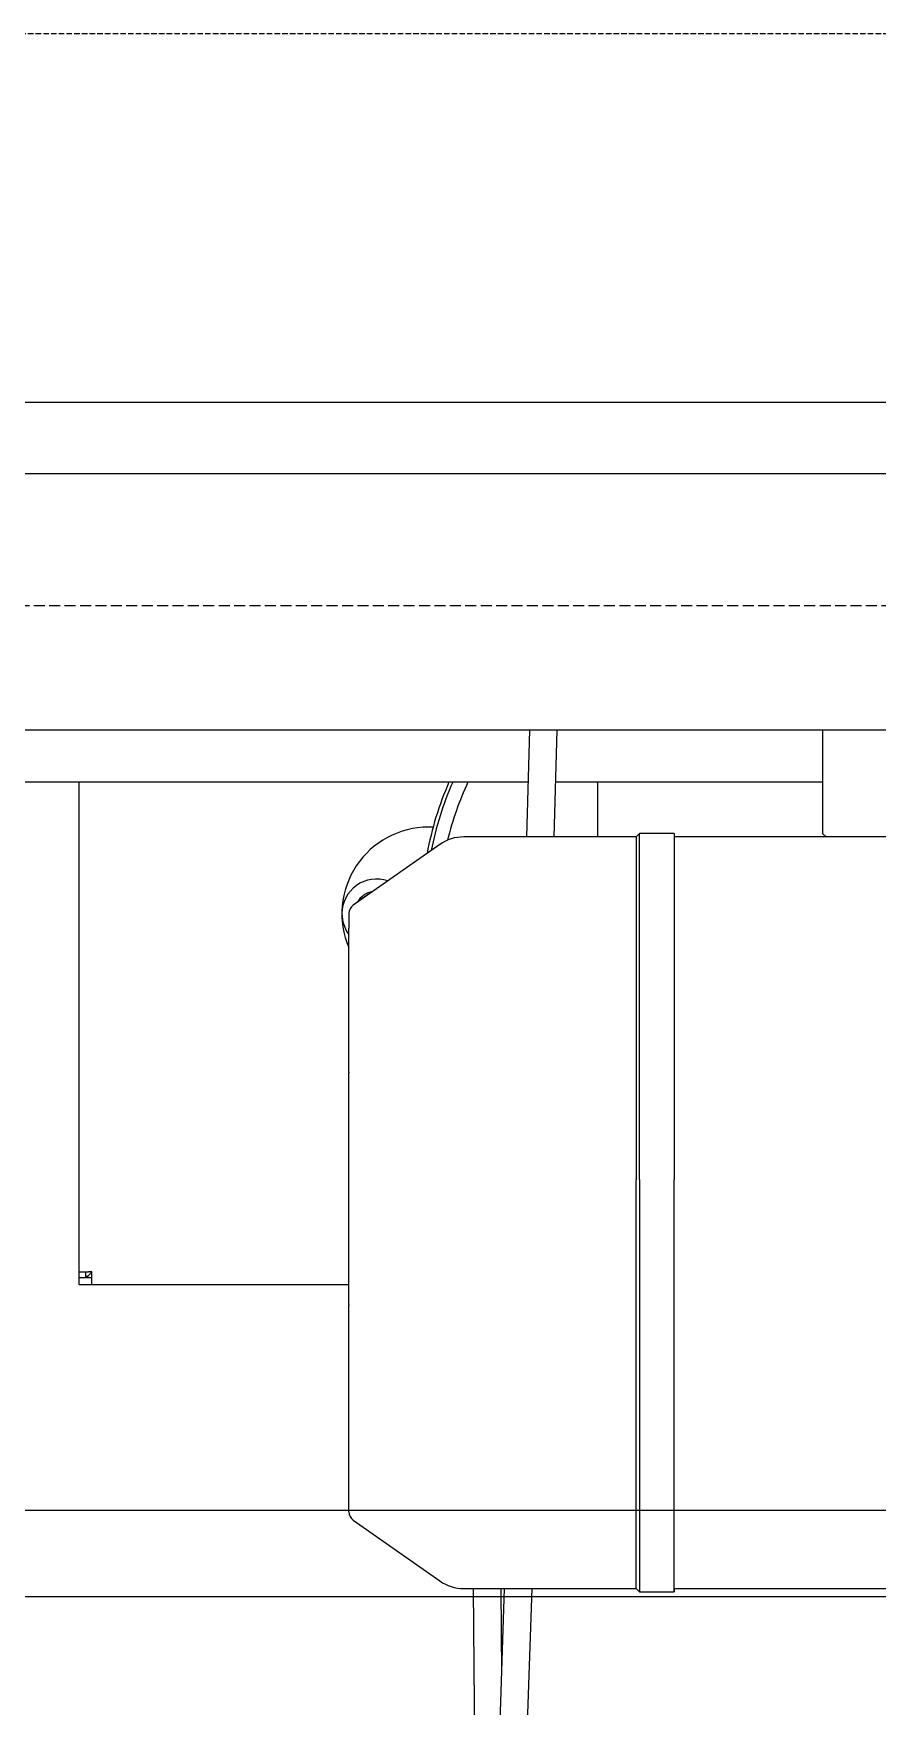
# Model space of a CAD drawing. Extents: x -1899985 to 1774885, y 556286 to 2175695.
# Drawn here: x -1659914 to -1659531, y 573998 to 574757 of the extents above; entities that cross this region are included whole.
import ezdxf

# ---------------------------------------------------------------- set-up
doc = ezdxf.new("R2010")
doc.units = 0
doc.header["$LTSCALE"] = 10
doc.header["$MEASUREMENT"] = 0
for name, pattern in [('20剖面图$0$__DASH', [0.35, 0.25, -0.1]), ('20剖面图$0$DASH', [0.35, 0.25, -0.1]), ('20剖面图$0$DOTE', [2.42, 2, -0.2, 0.02, -0.2])]:
    doc.linetypes.add(name, pattern=pattern)
for name, color, linetype in [('20剖面图$0$A-AXIS-DOTE', 14, '20剖面图$0$DOTE'), ('20剖面图$0$A-LIN-V', 9, 'Continuous'), ('20剖面图$0$EWHS5T6M-1', 7, 'Continuous'), ('20剖面图$0$EWHS5T6M-3', 7, 'Continuous'), ('20剖面图$0$FHSGH10105-主梁-04', 7, 'Continuous'), ('20剖面图$0$FHSGH10105-主梁-06', 7, 'Continuous'), ('20剖面图$0$零件1^葫芦小车', 7, 'Continuous'), ('A-LIN-V', 9, 'Continuous')]:
    doc.layers.add(name, color=color, linetype=linetype)

# ---------------------------------------------------------------- blocks, each defined once
blk = doc.blocks.new('20剖面图$0$5555rrrrrrrrrrr')
blk.add_line((-1631638, 574086.31), (-1631638, 574084.74))
at = {"color": 6, "linetype": '20剖面图$0$DASH'}
blk.add_lwpolyline([(-1626650, 568562.45), (-1636625, 568562.45), (-1636625, 574792.49), (-1626650, 574792.49)], close=True, dxfattribs=at)
at = {"layer": '20剖面图$0$EWHS5T6M-1', "color": 7, "linetype": 'Continuous'}
for p, q in [((-1631908.29, 574230.09), (-1631908.29, 574452.49)), ((-1631908.29, 574224.22), (-1631908.29, 574452.49)), ((-1631672.58, 574427.63), (-1631672.58, 574452.49)), ((-1631747.46, 574432.06), (-1631749.58, 574432.06)), ((-1631908.29, 574230.09), (-1631903.99, 574230.09)), ((-1631908.29, 574227.36), (-1631908.29, 574230.09)), ((-1631905.14, 574227.36), (-1631908.29, 574227.36)), ((-1631908.29, 574224.22), (-1631908.29, 574227.36)), ((-1631902.42, 574227.36), (-1631908.29, 574227.36)), ((-1631902.42, 574224.22), (-1631908.29, 574224.22)), ((-1631785.72, 574224.22), (-1631908.29, 574224.22)), ((-1631905.14, 574227.36), (-1631905.14, 574230.09)), ((-1631903.99, 574228.52), (-1631902.42, 574230.09)), ((-1631902.42, 574230.09), (-1631903.99, 574230.09)), ((-1631903.99, 574228.52), (-1631902.42, 574230.09)), ((-1631902.42, 574228.52), (-1631902.42, 574230.09)), ((-1631902.42, 574224.22), (-1631902.42, 574228.52)), ((-1631785.72, 574224.22), (-1631902.42, 574224.22))]:
    blk.add_line(p, q, dxfattribs=at)
for centre, radius, start, end in [((-1631603.43, 574392.78), 149.29, 156.42182, 169.44094), ((-1631603.43, 574392.78), 147.71, 156.15553, 168.81591), ((-1631603.43, 574392.78), 141.43, 155.02503, 166.35263), ((-1631749.58, 574392.78), 39.29, 90, 203.07392), ((-1631773.15, 574392.78), 15.71, 71.02327, 180), ((-1631773.15, 574392.78), 10.21, 99.79507, 150.20493), ((-1631773.15, 574392.78), 9.43, 113.57639, 136.42361), ((-1631773.15, 574392.78), 15.71, 180, 216.86989)]:
    blk.add_arc(centre, radius, start, end, dxfattribs=at)
for points in [[(-1631905.14, 574227.37), (-1631905.14, 574227.57), (-1631905.02, 574227.76), (-1631904.59, 574228.14), (-1631904.29, 574228.33), (-1631903.99, 574228.52)], [(-1631903.99, 574228.52), (-1631904.18, 574228.22), (-1631904.37, 574227.92), (-1631904.75, 574227.49), (-1631904.94, 574227.36), (-1631905.13, 574227.36)]]:
    blk.add_open_spline(points, degree=3, knots=[0, 0, 0, 0, 0.5, 0.5, 1, 1, 1, 1], dxfattribs=at)
at = {"layer": '20剖面图$0$EWHS5T6M-3', "color": 7, "linetype": 'Continuous'}
for p, q in [((-1631097.43, 574624.92), (-1632012, 574624.92)), ((-1631097.43, 574624.92), (-1632012, 574624.92)), ((-1631097.43, 574476.06), (-1632012, 574476.06)), ((-1631570.43, 574429), (-1631570.43, 574476.06)), ((-1631653.72, 574429.2), (-1631655.29, 574427.63)), ((-1631653.72, 574271.98), (-1631653.72, 574429.2)), ((-1631638, 574429.2), (-1631653.72, 574429.2)), ((-1631638, 574429.2), (-1631638, 574271.98)), ((-1631570.43, 574429), (-1631568.92, 574427.63)), ((-1631744.36, 574424.22), (-1631783.71, 574396.66)), ((-1631655.29, 574427.63), (-1631733.54, 574427.63)), ((-1631655.29, 574427.63), (-1631655.29, 574271.84)), ((-1631502.08, 574427.63), (-1631638, 574427.63)), ((-1631785.72, 574392.8), (-1631785.72, 574386.23)), ((-1631785.72, 574386.13), (-1631785.72, 574386.23)), ((-1631785.72, 574320.82), (-1631785.72, 574386.13)), ((-1631785.72, 574320.82), (-1631785.72, 574320.53)), ((-1631785.72, 574268.81), (-1631785.72, 574320.53)), ((-1631785.72, 574215.22), (-1631785.72, 574268.81)), ((-1631655.29, 574086.31), (-1631655.29, 574271.84)), ((-1631653.72, 574271.98), (-1631653.72, 574084.74)), ((-1631638, 574084.74), (-1631638, 574271.98)), ((-1631785.72, 574215.22), (-1631785.72, 574224.22)), ((-1631785.72, 574137.08), (-1631785.72, 574214.91)), ((-1631785.72, 574137.08), (-1631785.72, 574214.91)), ((-1631785.72, 574121.14), (-1631785.72, 574136.93)), ((-1631785.72, 574121.14), (-1631785.72, 574136.93)), ((-1631783.71, 574117.28), (-1631744.36, 574089.72)), ((-1631783.71, 574117.28), (-1631744.36, 574089.72)), ((-1631733.54, 574086.31), (-1631655.29, 574086.31)), ((-1631733.54, 574086.31), (-1631655.29, 574086.31)), ((-1631655.29, 574086.31), (-1631653.72, 574084.74)), ((-1631655.29, 574086.31), (-1631653.72, 574084.74)), ((-1631638, 574086.31), (-1631502.08, 574086.31)), ((-1631638, 574086.31), (-1631502.08, 574086.31)), ((-1631653.72, 574084.74), (-1631638, 574084.74)), ((-1631653.72, 574084.74), (-1631638, 574084.74))]:
    blk.add_line(p, q, dxfattribs=at)
for centre, radius, start, end in [((-1631733.54, 574408.77), 18.86, 90, 125), ((-1631781, 574392.8), 4.71, 125, 180), ((-1631780.2, 574386.13), 5.52, 178.70502, 180.00005), ((-1631755.06, 574320.53), 30.66, 179.45038, 180.00076), ((-1631755.06, 574215.22), 30.66, 179.99924, 180.54961), ((-1631755.06, 574215.22), 30.66, 179.99924, 180.54961), ((-1631780.2, 574137.08), 5.52, 179.99995, 181.29498), ((-1631780.2, 574137.08), 5.52, 179.99995, 181.29498), ((-1631781, 574121.14), 4.71, 180, 235), ((-1631781, 574121.14), 4.71, 180, 235), ((-1631733.54, 574105.17), 18.86, 235, 270), ((-1631733.54, 574105.17), 18.86, 235, 270)]:
    blk.add_arc(centre, radius, start, end, dxfattribs=at)
at = {"layer": '20剖面图$0$FHSGH10105-主梁-04', "color": 7, "linetype": 'Continuous'}
blk.add_line((-1626775.25, 574592.49), (-1636490.71, 574592.49), dxfattribs=at)
at = {"layer": '20剖面图$0$FHSGH10105-主梁-06', "color": 7, "linetype": 'Continuous'}
for p, q in [((-1631704.37, 574452.49), (-1632026.15, 574452.49)), ((-1631908.29, 574452.49), (-1632021.62, 574452.49)), ((-1631570.43, 574452.49), (-1631691.73, 574452.49)), ((-1626979.04, 574121.78), (-1636295.96, 574121.78)), ((-1626985.71, 574082.49), (-1636289.29, 574082.49))]:
    blk.add_line(p, q, dxfattribs=at)
at = {"layer": '20剖面图$0$零件1^葫芦小车', "color": 7, "linetype": 'Continuous'}
for p, q in [((-1631703.68, 574476.06), (-1631705.1, 574427.63)), ((-1631692.46, 574427.63), (-1631691.04, 574476.06)), ((-1631729.23, 574086.31), (-1631727.64, 573914.89)), ((-1631715.11, 574086.31), (-1631725.58, 573779.4)), ((-1631716.24, 574047.92), (-1631716.59, 574086.31)), ((-1631712.93, 573779.93), (-1631702.47, 574086.31))]:
    blk.add_line(p, q, dxfattribs=at)
blk = doc.blocks.new('20剖面图')
at = {"layer": '20剖面图$0$A-AXIS-DOTE', "linetype": '20剖面图$0$__DASH', "ltscale": 2}
blk.add_line((-1647680.24, 574497.45), (-1670280, 574497.45), dxfattribs=at)
at = {"layer": '20剖面图$0$A-LIN-V'}
blk.add_blockref('20剖面图$0$5555rrrrrrrrrrr', (-27985.4, -35.04), dxfattribs=at)

msp = doc.modelspace()

# ---------------------------------------------------------------- block references
at = {"layer": 'A-LIN-V'}
msp.add_blockref('20剖面图', (0, 0), dxfattribs=at)

doc.saveas('drawing.dxf')
